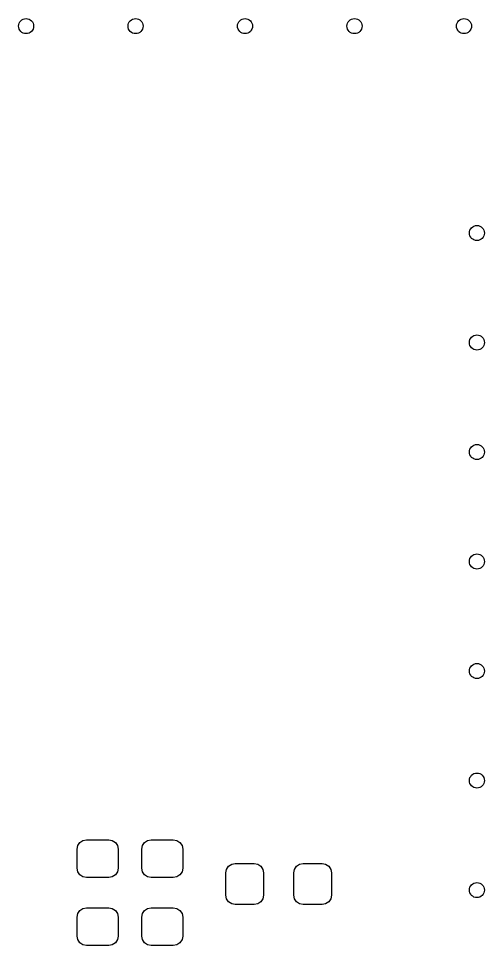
# Model space of a CAD drawing. Extents: x 2.12 to 4.44, y -4.67 to -3.06.
# Drawn here: x 3.951 to 4.377, y -3.91 to -3.064 of the extents above; entities that cross this region are included whole.
import ezdxf

# ---------------------------------------------------------------- set-up
doc = ezdxf.new("R2010")
doc.units = 0
doc.header["$MEASUREMENT"] = 0
doc.layers.add('BLACK', color=7, linetype='CONTINUOUS')

msp = doc.modelspace()

# ---------------------------------------------------------------- linework, layer by layer
at = {"layer": 'BLACK', "linetype": 'CONTINUOUS'}
for p, q in [((4.00558, -3.81929), (4.00744, -3.8165)), ((4.00744, -3.8165), (4.01024, -3.81463)), ((4.01024, -3.81463), (4.01353, -3.81398)), ((4.01353, -3.81398), (4.03371, -3.81398)), ((4.03371, -3.81398), (4.03701, -3.81463)), ((4.03701, -3.81463), (4.0398, -3.8165)), ((4.0398, -3.8165), (4.04167, -3.81929)), ((4.06463, -3.81929), (4.0665, -3.8165)), ((4.0665, -3.8165), (4.06929, -3.81463)), ((4.06929, -3.81463), (4.07259, -3.81398)), ((4.07259, -3.81398), (4.09277, -3.81398)), ((4.09277, -3.81398), (4.09606, -3.81463)), ((4.09606, -3.81463), (4.09886, -3.8165)), ((4.09886, -3.8165), (4.10072, -3.81929)), ((4.00492, -3.82259), (4.00558, -3.81929)), ((4.00492, -3.83981), (4.00492, -3.82259)), ((4.04167, -3.81929), (4.04232, -3.82259)), ((4.04232, -3.82259), (4.04232, -3.83981)), ((4.06398, -3.82259), (4.06463, -3.81929)), ((4.06398, -3.83981), (4.06398, -3.82259)), ((4.10072, -3.81929), (4.10138, -3.82259)), ((4.10138, -3.82259), (4.10138, -3.83981)), ((4.00558, -3.84311), (4.00492, -3.83981)), ((4.04232, -3.83981), (4.04167, -3.84311)), ((4.06463, -3.84311), (4.06398, -3.83981)), ((4.10138, -3.83981), (4.10072, -3.84311)), ((4.14075, -3.84424), (4.1414, -3.84095)), ((4.1414, -3.84095), (4.14327, -3.83815)), ((4.14327, -3.83815), (4.14606, -3.83629)), ((4.14606, -3.83629), (4.14936, -3.83563)), ((4.14936, -3.83563), (4.16658, -3.83563)), ((4.16658, -3.83563), (4.16988, -3.83629)), ((4.16988, -3.83629), (4.17267, -3.83815)), ((4.17267, -3.83815), (4.17454, -3.84095)), ((4.17454, -3.84095), (4.1752, -3.84424)), ((4.20276, -3.84424), (4.20341, -3.84095)), ((4.20341, -3.84095), (4.20528, -3.83815)), ((4.20528, -3.83815), (4.20807, -3.83629)), ((4.20807, -3.83629), (4.21137, -3.83563)), ((4.21137, -3.83563), (4.22859, -3.83563)), ((4.22859, -3.83563), (4.23189, -3.83629)), ((4.23189, -3.83629), (4.23468, -3.83815)), ((4.23468, -3.83815), (4.23655, -3.84095)), ((4.23655, -3.84095), (4.2372, -3.84424)), ((4.00744, -3.8459), (4.00558, -3.84311)), ((4.01024, -3.84777), (4.00744, -3.8459)), ((4.01353, -3.84843), (4.01024, -3.84777)), ((4.03371, -3.84843), (4.01353, -3.84843)), ((4.03701, -3.84777), (4.03371, -3.84843)), ((4.0398, -3.8459), (4.03701, -3.84777)), ((4.04167, -3.84311), (4.0398, -3.8459)), ((4.0665, -3.8459), (4.06463, -3.84311)), ((4.06929, -3.84777), (4.0665, -3.8459)), ((4.07259, -3.84843), (4.06929, -3.84777)), ((4.09277, -3.84843), (4.07259, -3.84843)), ((4.09606, -3.84777), (4.09277, -3.84843)), ((4.09886, -3.8459), (4.09606, -3.84777)), ((4.10072, -3.84311), (4.09886, -3.8459)), ((4.14075, -3.86442), (4.14075, -3.84424)), ((4.1752, -3.84424), (4.1752, -3.86442)), ((4.20276, -3.86442), (4.20276, -3.84424)), ((4.2372, -3.84424), (4.2372, -3.86442)), ((4.1414, -3.86772), (4.14075, -3.86442)), ((4.14327, -3.87051), (4.1414, -3.86772)), ((4.17454, -3.86772), (4.17267, -3.87051)), ((4.1752, -3.86442), (4.17454, -3.86772)), ((4.20341, -3.86772), (4.20276, -3.86442)), ((4.20528, -3.87051), (4.20341, -3.86772)), ((4.23655, -3.86772), (4.23468, -3.87051)), ((4.2372, -3.86442), (4.23655, -3.86772)), ((4.00744, -3.87851), (4.01024, -3.87664)), ((4.01024, -3.87664), (4.01353, -3.87598)), ((4.01353, -3.87598), (4.03371, -3.87598)), ((4.03371, -3.87598), (4.03701, -3.87664)), ((4.03701, -3.87664), (4.0398, -3.87851)), ((4.0665, -3.87851), (4.06929, -3.87664)), ((4.06929, -3.87664), (4.07259, -3.87598)), ((4.07259, -3.87598), (4.09277, -3.87598)), ((4.09277, -3.87598), (4.09606, -3.87664)), ((4.09606, -3.87664), (4.09886, -3.87851)), ((4.14606, -3.87238), (4.14327, -3.87051)), ((4.14936, -3.87303), (4.14606, -3.87238)), ((4.16658, -3.87303), (4.14936, -3.87303)), ((4.16988, -3.87238), (4.16658, -3.87303)), ((4.17267, -3.87051), (4.16988, -3.87238)), ((4.20807, -3.87238), (4.20528, -3.87051)), ((4.21137, -3.87303), (4.20807, -3.87238)), ((4.22859, -3.87303), (4.21137, -3.87303)), ((4.23189, -3.87238), (4.22859, -3.87303)), ((4.23468, -3.87051), (4.23189, -3.87238)), ((4.00492, -3.8846), (4.00558, -3.8813)), ((4.00492, -3.90182), (4.00492, -3.8846)), ((4.00558, -3.8813), (4.00744, -3.87851)), ((4.0398, -3.87851), (4.04167, -3.8813)), ((4.04167, -3.8813), (4.04232, -3.8846)), ((4.04232, -3.8846), (4.04232, -3.90182)), ((4.06398, -3.8846), (4.06463, -3.8813)), ((4.06398, -3.90182), (4.06398, -3.8846)), ((4.06463, -3.8813), (4.0665, -3.87851)), ((4.09886, -3.87851), (4.10072, -3.8813)), ((4.10072, -3.8813), (4.10138, -3.8846)), ((4.10138, -3.8846), (4.10138, -3.90182)), ((4.00558, -3.90512), (4.00492, -3.90182)), ((4.04232, -3.90182), (4.04167, -3.90512)), ((4.06463, -3.90512), (4.06398, -3.90182)), ((4.10138, -3.90182), (4.10072, -3.90512)), ((4.00744, -3.90791), (4.00558, -3.90512)), ((4.01024, -3.90978), (4.00744, -3.90791)), ((4.01353, -3.91043), (4.01024, -3.90978)), ((4.03371, -3.91043), (4.01353, -3.91043)), ((4.03701, -3.90978), (4.03371, -3.91043)), ((4.0398, -3.90791), (4.03701, -3.90978)), ((4.04167, -3.90512), (4.0398, -3.90791)), ((4.0665, -3.90791), (4.06463, -3.90512)), ((4.06929, -3.90978), (4.0665, -3.90791)), ((4.07259, -3.91043), (4.06929, -3.90978)), ((4.09277, -3.91043), (4.07259, -3.91043)), ((4.09606, -3.90978), (4.09277, -3.91043)), ((4.09886, -3.90791), (4.09606, -3.90978)), ((4.10072, -3.90512), (4.09886, -3.90791))]:
    msp.add_line(p, q, dxfattribs=at)
at = {"layer": 'BLACK'}
for centre in [(3.95827, -3.07087), (4.05827, -3.07087), (4.15827, -3.07087), (4.25827, -3.07087), (4.35827, -3.07087), (4.37008, -3.25984), (4.37008, -3.35984), (4.37008, -3.45984), (4.37008, -3.55984), (4.37008, -3.65984), (4.37008, -3.75984), (4.37008, -3.85984)]:
    msp.add_circle(centre, 0.00689, dxfattribs=at)

doc.saveas('drawing.dxf')
